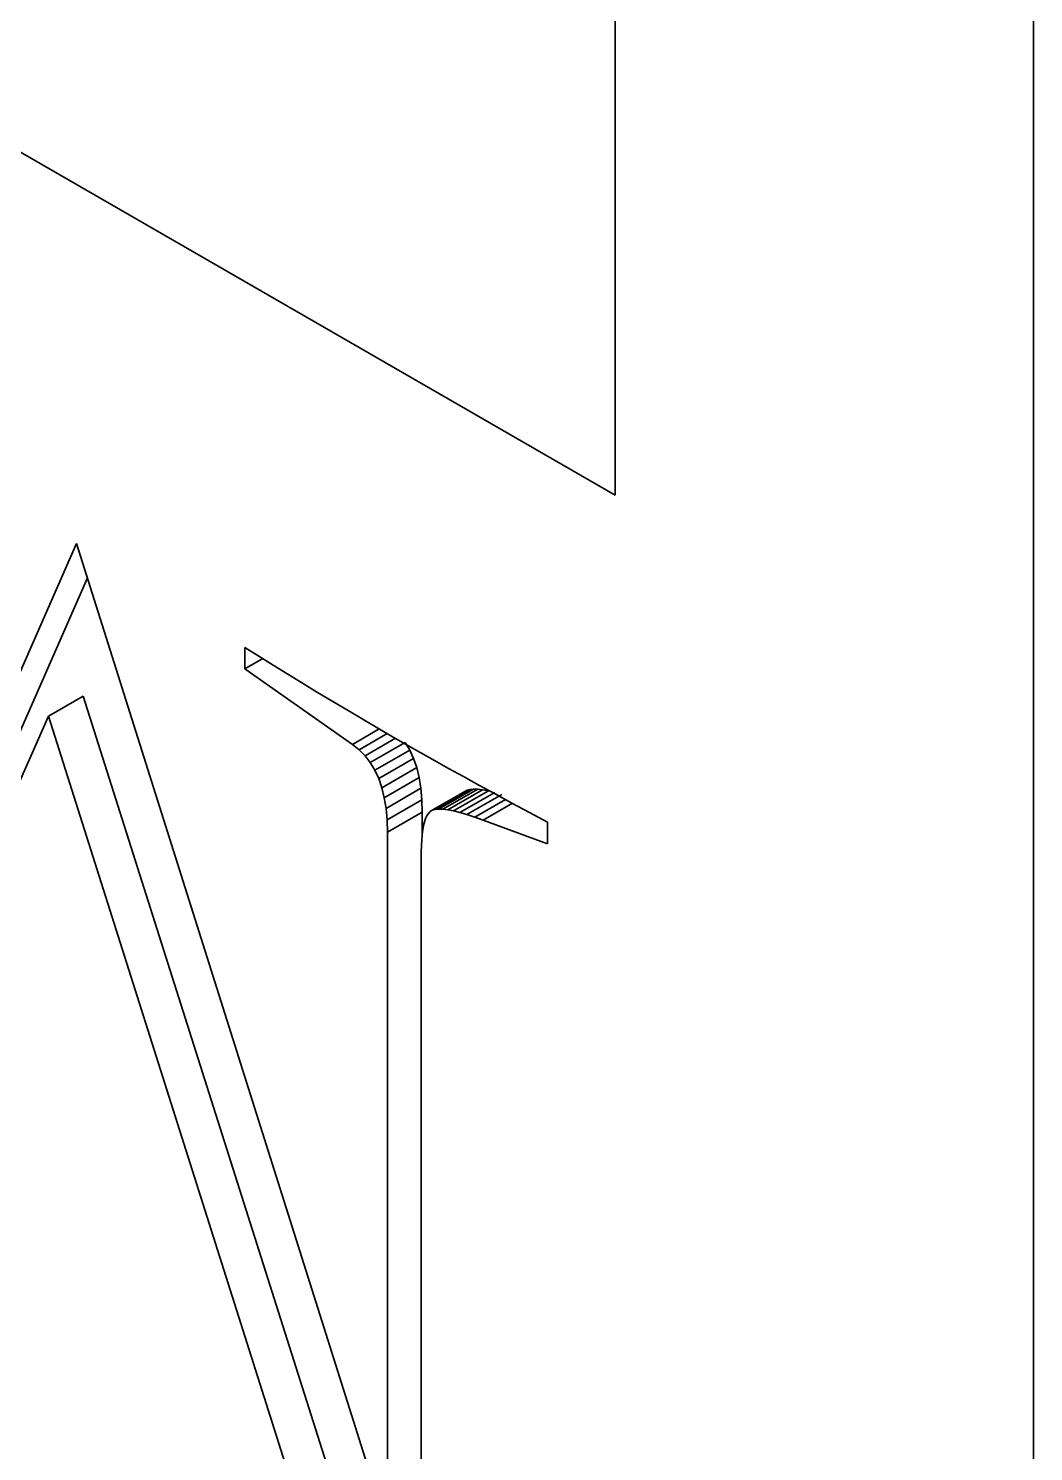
# Model space of a CAD drawing. Header units: millimetres. Extents: x -148 to 148, y -105 to 105.
# Drawn here: x 99.067 to 101.105, y -26.62 to -23.734 of the extents above; entities that cross this region are included whole.
import ezdxf

# ---------------------------------------------------------------- set-up
doc = ezdxf.new("R2010")
doc.units = ezdxf.units.MM
doc.layers.add('粗实线层', color=7, linetype='Continuous', lineweight=35)

msp = doc.modelspace()

# ---------------------------------------------------------------- linework, layer by layer
at = {"layer": '粗实线层', "color": 7, "lineweight": 35, "ltscale": 0.265361}
msp.add_line((100.2564, -24.6806), (91.064, -19.3734), dxfattribs=at)
at = {"layer": '粗实线层', "color": 7, "lineweight": 35, "ltscale": 0.157176}
msp.add_line((101.1049, -28.4365), (101.1049, -22.1495), dxfattribs=at)
at = {"layer": '粗实线层', "color": 7, "lineweight": 35, "ltscale": 0.040825}
msp.add_line((100.2564, -23.0476), (100.2564, -24.6806), dxfattribs=at)
at = {"layer": '粗实线层', "color": 7, "lineweight": 35, "ltscale": 0.033029}
msp.add_line((98.6334, -25.9879), (99.1644, -24.7781), dxfattribs=at)
at = {"layer": '粗实线层', "color": 7, "lineweight": 35, "ltscale": 0.052379}
msp.add_line((99.1644, -24.7781), (99.7949, -26.7762), dxfattribs=at)
at = {"layer": '粗实线层', "color": 7, "lineweight": 35, "ltscale": 0.030004}
msp.add_line((98.7041, -25.9471), (99.1864, -24.8481), dxfattribs=at)
at = {"layer": '粗实线层', "color": 7, "lineweight": 35, "ltscale": 0.001095}
for p, q in [((99.5057, -25.0327), (99.5057, -24.9889)), ((100.1196, -25.3433), (100.1196, -25.3871))]:
    msp.add_line(p, q, dxfattribs=at)
at = {"layer": '粗实线层', "color": 7, "lineweight": 35, "ltscale": 0.000847503}
msp.add_line((99.5057, -24.9889), (99.5344, -25.007), dxfattribs=at)
at = {"layer": '粗实线层', "color": 7, "lineweight": 35, "ltscale": 0.001047}
msp.add_line((99.5057, -25.0327), (99.5419, -25.0117), dxfattribs=at)
at = {"layer": '粗实线层', "color": 7, "lineweight": 35, "ltscale": 0.000857358}
msp.add_line((99.5344, -25.007), (99.5634, -25.0252), dxfattribs=at)
at = {"layer": '粗实线层', "color": 7, "lineweight": 35, "ltscale": 0.006664}
msp.add_line((99.7238, -25.1859), (99.5057, -25.0327), dxfattribs=at)
at = {"layer": '粗实线层', "color": 7, "lineweight": 35, "ltscale": 0.000867838}
msp.add_line((99.5634, -25.0252), (99.5929, -25.0434), dxfattribs=at)
at = {"layer": '粗实线层', "color": 7, "lineweight": 35, "ltscale": 0.000877932}
msp.add_line((99.5929, -25.0434), (99.6229, -25.0618), dxfattribs=at)
at = {"layer": '粗实线层', "color": 7, "lineweight": 35, "ltscale": 0.000888043}
msp.add_line((99.6229, -25.0618), (99.6532, -25.0802), dxfattribs=at)
at = {"layer": '粗实线层', "color": 7, "lineweight": 35, "ltscale": 0.002041}
for p, q in [((99.1075, -25.1285), (99.1782, -25.0876)), ((99.76, -25.2226), (99.8307, -25.1818)), ((99.7693, -25.238), (99.84, -25.1972)), ((99.7771, -25.255), (99.8478, -25.2142)), ((99.7835, -25.2736), (99.8542, -25.2328)), ((99.7885, -25.2938), (99.8592, -25.253)), ((99.792, -25.3156), (99.8627, -25.2747)), ((99.8857, -25.3194), (99.9564, -25.2786)), ((99.8914, -25.3178), (99.9621, -25.2769)), ((99.8986, -25.317), (99.9693, -25.2762)), ((99.9072, -25.3173), (99.9779, -25.2765)), ((99.9172, -25.3185), (99.9879, -25.2777)), ((99.9287, -25.3207), (99.9995, -25.2799)), ((99.7942, -25.3389), (99.8649, -25.2981)), ((99.9417, -25.3239), (100.0124, -25.283)), ((99.9561, -25.328), (100.0268, -25.2872)), ((99.7949, -25.3638), (99.8656, -25.323))]:
    msp.add_line(p, q, dxfattribs=at)
at = {"layer": '粗实线层', "color": 7, "lineweight": 35, "ltscale": 0.043568}
for p, q in [((99.7044, -26.749), (99.1782, -25.0876)), ((99.6337, -26.7899), (99.1075, -25.1285))]:
    msp.add_line(p, q, dxfattribs=at)
at = {"layer": '粗实线层', "color": 7, "lineweight": 35, "ltscale": 0.000898172}
msp.add_line((99.6532, -25.0802), (99.684, -25.0987), dxfattribs=at)
at = {"layer": '粗实线层', "color": 7, "lineweight": 35, "ltscale": 0.000908513}
msp.add_line((99.684, -25.0987), (99.7153, -25.1173), dxfattribs=at)
at = {"layer": '粗实线层', "color": 7, "lineweight": 35, "ltscale": 0.02956}
msp.add_line((99.1075, -25.1285), (98.6287, -26.2096), dxfattribs=at)
at = {"layer": '粗实线层', "color": 7, "lineweight": 35, "ltscale": 0.000918673}
msp.add_line((99.7153, -25.1173), (99.7469, -25.136), dxfattribs=at)
at = {"layer": '粗实线层', "color": 7, "lineweight": 35, "ltscale": 0.000928712}
msp.add_line((99.7469, -25.136), (99.779, -25.1548), dxfattribs=at)
at = {"layer": '粗实线层', "color": 7, "lineweight": 35, "ltscale": 0.001576}
msp.add_line((99.7238, -25.1859), (99.7784, -25.1544), dxfattribs=at)
at = {"layer": '粗实线层', "color": 7, "lineweight": 35, "ltscale": 0.001646}
msp.add_line((99.7373, -25.1966), (99.7943, -25.1637), dxfattribs=at)
at = {"layer": '粗实线层', "color": 7, "lineweight": 35, "ltscale": 0.000939231}
msp.add_line((99.779, -25.1548), (99.8115, -25.1736), dxfattribs=at)
at = {"layer": '粗实线层', "color": 7, "lineweight": 35, "ltscale": 0.000430267}
msp.add_line((99.7373, -25.1966), (99.7238, -25.1859), dxfattribs=at)
at = {"layer": '粗实线层', "color": 7, "lineweight": 35, "ltscale": 0.001777}
msp.add_line((99.7494, -25.2088), (99.8109, -25.1733), dxfattribs=at)
at = {"layer": '粗实线层', "color": 7, "lineweight": 35, "ltscale": 0.000715979}
msp.add_line((99.8115, -25.1736), (99.8363, -25.1879), dxfattribs=at)
at = {"layer": '粗实线层', "color": 7, "lineweight": 35, "ltscale": 0.000449315}
for p, q in [((99.84, -25.1972), (99.8307, -25.1818)), ((99.7693, -25.238), (99.76, -25.2226))]:
    msp.add_line(p, q, dxfattribs=at)
at = {"layer": '粗实线层', "color": 7, "lineweight": 35, "ltscale": 0.000752366}
msp.add_line((99.8363, -25.1879), (99.8625, -25.2027), dxfattribs=at)
at = {"layer": '粗实线层', "color": 7, "lineweight": 35, "ltscale": 0.000429974}
msp.add_line((99.7494, -25.2088), (99.7373, -25.1966), dxfattribs=at)
at = {"layer": '粗实线层', "color": 7, "lineweight": 35, "ltscale": 0.000436216}
msp.add_line((99.76, -25.2226), (99.7494, -25.2088), dxfattribs=at)
at = {"layer": '粗实线层', "color": 7, "lineweight": 35, "ltscale": 0.000467851}
for p, q in [((99.8478, -25.2142), (99.84, -25.1972)), ((99.7771, -25.255), (99.7693, -25.238))]:
    msp.add_line(p, q, dxfattribs=at)
at = {"layer": '粗实线层', "color": 7, "lineweight": 35, "ltscale": 0.000491354}
for p, q in [((99.8542, -25.2328), (99.8478, -25.2142)), ((99.7835, -25.2736), (99.7771, -25.255))]:
    msp.add_line(p, q, dxfattribs=at)
at = {"layer": '粗实线层', "color": 7, "lineweight": 35, "ltscale": 0.000788766}
msp.add_line((99.8625, -25.2027), (99.89, -25.2182), dxfattribs=at)
at = {"layer": '粗实线层', "color": 7, "lineweight": 35, "ltscale": 0.000824992}
msp.add_line((99.89, -25.2182), (99.9188, -25.2343), dxfattribs=at)
at = {"layer": '粗实线层', "color": 7, "lineweight": 35, "ltscale": 0.00051941}
for p, q in [((99.8592, -25.253), (99.8542, -25.2328)), ((99.7885, -25.2938), (99.7835, -25.2736))]:
    msp.add_line(p, q, dxfattribs=at)
at = {"layer": '粗实线层', "color": 7, "lineweight": 35, "ltscale": 0.00086123}
msp.add_line((99.9188, -25.2343), (99.9489, -25.2509), dxfattribs=at)
at = {"layer": '粗实线层', "color": 7, "lineweight": 35, "ltscale": 0.000897662}
msp.add_line((99.9489, -25.2509), (99.9804, -25.2682), dxfattribs=at)
at = {"layer": '粗实线层', "color": 7, "lineweight": 35, "ltscale": 0.000551189}
for p, q in [((99.8627, -25.2747), (99.8592, -25.253)), ((99.792, -25.3156), (99.7885, -25.2938))]:
    msp.add_line(p, q, dxfattribs=at)
at = {"layer": '粗实线层', "color": 7, "lineweight": 35, "ltscale": 0.000586087}
for p, q in [((99.8649, -25.2981), (99.8627, -25.2747)), ((99.7942, -25.3389), (99.792, -25.3156))]:
    msp.add_line(p, q, dxfattribs=at)
at = {"layer": '粗实线层', "color": 7, "lineweight": 35, "ltscale": 0.000149186}
msp.add_line((99.9621, -25.2769), (99.9564, -25.2786), dxfattribs=at)
at = {"layer": '粗实线层', "color": 7, "lineweight": 35, "ltscale": 0.000180185}
msp.add_line((99.9693, -25.2762), (99.9621, -25.2769), dxfattribs=at)
at = {"layer": '粗实线层', "color": 7, "lineweight": 35, "ltscale": 0.000215628}
for p, q in [((99.9779, -25.2765), (99.9693, -25.2762)), ((99.9072, -25.3173), (99.8986, -25.317))]:
    msp.add_line(p, q, dxfattribs=at)
at = {"layer": '粗实线层', "color": 7, "lineweight": 35, "ltscale": 0.000253234}
for p, q in [((99.9879, -25.2777), (99.9779, -25.2765)), ((99.9172, -25.3185), (99.9072, -25.3173))]:
    msp.add_line(p, q, dxfattribs=at)
at = {"layer": '粗实线层', "color": 7, "lineweight": 35, "ltscale": 0.000933919}
msp.add_line((99.9804, -25.2682), (100.0132, -25.2861), dxfattribs=at)
at = {"layer": '粗实线层', "color": 7, "lineweight": 35, "ltscale": 0.000293201}
msp.add_line((99.9995, -25.2799), (99.9879, -25.2777), dxfattribs=at)
at = {"layer": '粗实线层', "color": 7, "lineweight": 35, "ltscale": 0.000623579}
for p, q in [((99.8656, -25.323), (99.8649, -25.2981)), ((99.7949, -25.3638), (99.7942, -25.3389))]:
    msp.add_line(p, q, dxfattribs=at)
at = {"layer": '粗实线层', "color": 7, "lineweight": 35, "ltscale": 0.001791}
msp.add_line((99.972, -25.3331), (100.034, -25.2973), dxfattribs=at)
at = {"layer": '粗实线层', "color": 7, "lineweight": 35, "ltscale": 0.001706}
msp.add_line((99.9892, -25.3392), (100.0483, -25.3051), dxfattribs=at)
at = {"layer": '粗实线层', "color": 7, "lineweight": 35, "ltscale": 0.000970366}
msp.add_line((100.0132, -25.2861), (100.0474, -25.3046), dxfattribs=at)
at = {"layer": '粗实线层', "color": 7, "lineweight": 35, "ltscale": 0.001007}
msp.add_line((100.0474, -25.3046), (100.0828, -25.3236), dxfattribs=at)
at = {"layer": '粗实线层', "color": 7, "lineweight": 35, "ltscale": 0.001068}
msp.add_line((99.8656, -25.3657), (99.8656, -25.323), dxfattribs=at)
at = {"layer": '粗实线层', "color": 7, "lineweight": 35, "ltscale": 0.000176013}
msp.add_line((99.8723, -25.336), (99.87, -25.3427), dxfattribs=at)
at = {"layer": '粗实线层', "color": 7, "lineweight": 35, "ltscale": 0.000156135}
msp.add_line((99.875, -25.3304), (99.8723, -25.336), dxfattribs=at)
at = {"layer": '粗实线层', "color": 7, "lineweight": 35, "ltscale": 0.000138395}
msp.add_line((99.878, -25.3258), (99.875, -25.3304), dxfattribs=at)
at = {"layer": '粗实线层', "color": 7, "lineweight": 35, "ltscale": 0.000124435}
msp.add_line((99.8814, -25.3221), (99.878, -25.3258), dxfattribs=at)
at = {"layer": '粗实线层', "color": 7, "lineweight": 35, "ltscale": 0.000125957}
msp.add_line((99.8857, -25.3194), (99.8814, -25.3221), dxfattribs=at)
at = {"layer": '粗实线层', "color": 7, "lineweight": 35, "ltscale": 0.000149079}
msp.add_line((99.8914, -25.3178), (99.8857, -25.3194), dxfattribs=at)
at = {"layer": '粗实线层', "color": 7, "lineweight": 35, "ltscale": 0.000180223}
msp.add_line((99.8986, -25.317), (99.8914, -25.3178), dxfattribs=at)
at = {"layer": '粗实线层', "color": 7, "lineweight": 35, "ltscale": 0.000292827}
msp.add_line((99.9287, -25.3207), (99.9172, -25.3185), dxfattribs=at)
at = {"layer": '粗实线层', "color": 7, "lineweight": 35, "ltscale": 0.000333446}
msp.add_line((99.9417, -25.3239), (99.9287, -25.3207), dxfattribs=at)
at = {"layer": '粗实线层', "color": 7, "lineweight": 35, "ltscale": 0.000374652}
msp.add_line((99.9561, -25.328), (99.9417, -25.3239), dxfattribs=at)
at = {"layer": '粗实线层', "color": 7, "lineweight": 35, "ltscale": 0.00041644}
msp.add_line((99.972, -25.3331), (99.9561, -25.328), dxfattribs=at)
at = {"layer": '粗实线层', "color": 7, "lineweight": 35, "ltscale": 0.000458223}
msp.add_line((99.9892, -25.3392), (99.972, -25.3331), dxfattribs=at)
at = {"layer": '粗实线层', "color": 7, "lineweight": 35, "ltscale": 0.003472}
msp.add_line((100.1196, -25.3871), (99.9892, -25.3392), dxfattribs=at)
at = {"layer": '粗实线层', "color": 7, "lineweight": 35, "ltscale": 0.001043}
msp.add_line((100.0828, -25.3236), (100.1196, -25.3433), dxfattribs=at)
at = {"layer": '粗实线层', "color": 7, "lineweight": 35, "ltscale": 0.035308}
msp.add_line((99.7949, -26.7762), (99.7949, -25.3638), dxfattribs=at)
at = {"layer": '粗实线层', "color": 7, "lineweight": 35, "ltscale": 0.000243061}
msp.add_line((99.8665, -25.359), (99.8652, -25.3686), dxfattribs=at)
at = {"layer": '粗实线层', "color": 7, "lineweight": 35, "ltscale": 0.000219596}
msp.add_line((99.8681, -25.3503), (99.8665, -25.359), dxfattribs=at)
at = {"layer": '粗实线层', "color": 7, "lineweight": 35, "ltscale": 0.000197255}
msp.add_line((99.87, -25.3427), (99.8681, -25.3503), dxfattribs=at)
at = {"layer": '粗实线层', "color": 7, "lineweight": 35, "ltscale": 0.000315885}
msp.add_line((99.8638, -25.3909), (99.8636, -25.4035), dxfattribs=at)
at = {"layer": '粗实线层', "color": 7, "lineweight": 35, "ltscale": 0.000291367}
msp.add_line((99.8643, -25.3793), (99.8638, -25.3909), dxfattribs=at)
at = {"layer": '粗实线层', "color": 7, "lineweight": 35, "ltscale": 0.000266835}
msp.add_line((99.8652, -25.3686), (99.8643, -25.3793), dxfattribs=at)
at = {"layer": '粗实线层', "color": 7, "lineweight": 35, "ltscale": 0.036129}
msp.add_line((99.8636, -25.4035), (99.8636, -26.8487), dxfattribs=at)

doc.saveas('drawing.dxf')
